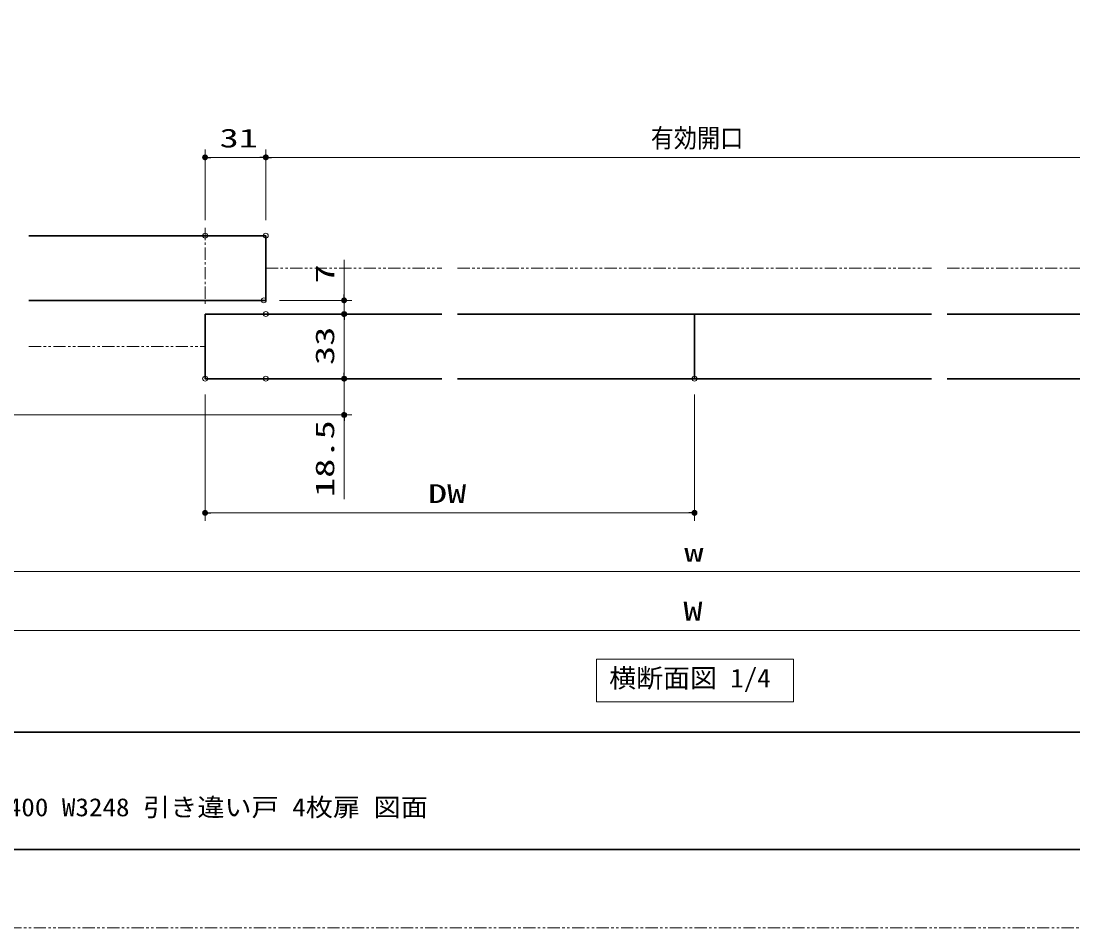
# Model space of a CAD drawing. Units: millimetres, scale not verified. Extents: x -1306 to 1306, y -607 to 607.
# Drawn here: x -763 to -226, y -594 to -131 of the extents above; entities that cross this region are included whole.
import ezdxf
from ezdxf.enums import TextEntityAlignment as Align

# ---------------------------------------------------------------- set-up
doc = ezdxf.new("R2010")
doc.units = ezdxf.units.MM
doc.header["$LTSCALE"] = 5
doc.header["$PDMODE"] = 32
doc.header["$PDSIZE"] = 2.5
doc.linetypes.add('USER1', pattern=[2.5, 1.25, -0.25, 0.25, -0.25, 0.25, -0.25])
doc.linetypes.add('USER3', pattern=[2, 1.25, -0.25, 0.25, -0.25])
for name, color, linetype, lineweight in [('0-1_線(黄)', 2, 'Continuous', 15), ('0-3_陰線', 4, 'USER1', 9), ('0-8_二点鎖線', 4, 'USER1', 9), ('0-C_中心線', 3, 'USER3', 9), ('0-D_線(白)', 7, 'Continuous', 30), ('1-1_寸法線', 3, 'Continuous', 13), ('1-4_DEFPOINTS', 7, 'Continuous', 5), ('1-5_0', 3, 'Continuous', 25), ('1-7_図面枠', 7, 'Continuous', 35)]:
    doc.layers.add(name, color=color, linetype=linetype, lineweight=lineweight)
doc.styles.add('ＭＳ ゴシック', font='')
doc.styles.get('ＭＳ ゴシック').set_extended_font_data('MS Gothic')

# ---------------------------------------------------------------- blocks, each defined once
blk = doc.blocks.new('_DOT')
at = {"layer": '1-5_0'}
blk.add_line((-2.5, 0), (-5, 0), dxfattribs=at)
for points in [[(0, 0), (-2.5, 0), (-2.48, 0.313)], [(0, 0), (-2.48, -0.313), (-2.5, 0)], [(0, 0), (-2.48, 0.313), (-2.421, 0.622)], [(0, 0), (-2.421, -0.622), (-2.48, -0.313)], [(0, 0), (-2.421, 0.622), (-2.324, 0.92)], [(0, 0), (-2.324, -0.92), (-2.421, -0.622)], [(0, 0), (-2.324, 0.92), (-2.191, 1.204)], [(0, 0), (-2.191, -1.204), (-2.324, -0.92)], [(0, 0), (-2.191, 1.204), (-2.023, 1.469)], [(0, 0), (-2.023, -1.469), (-2.191, -1.204)], [(0, 0), (-2.023, 1.469), (-1.822, 1.711)], [(0, 0), (-1.822, -1.711), (-2.023, -1.469)], [(0, 0), (-1.822, 1.711), (-1.594, 1.926)], [(0, 0), (-1.594, -1.926), (-1.822, -1.711)], [(0, 0), (-1.594, 1.926), (-1.34, 2.111)], [(0, 0), (-1.34, -2.111), (-1.594, -1.926)], [(0, 0), (-1.34, 2.111), (-1.064, 2.262)], [(0, 0), (-1.064, -2.262), (-1.34, -2.111)], [(0, 0), (-1.064, 2.262), (-0.773, 2.378)], [(0, 0), (-0.773, -2.378), (-1.064, -2.262)], [(0, 0), (-0.773, 2.378), (-0.468, 2.456)], [(0, 0), (-0.468, -2.456), (-0.773, -2.378)], [(0, 0), (-0.468, 2.456), (-0.157, 2.495)], [(0, 0), (-0.157, -2.495), (-0.468, -2.456)], [(0, 0), (-0.157, 2.495), (0.157, 2.495)], [(0, 0), (0.157, -2.495), (-0.157, -2.495)], [(0, 0), (0.157, 2.495), (0.468, 2.456)], [(0, 0), (0.468, 2.456), (0.773, 2.378)], [(0, 0), (0.773, 2.378), (1.064, 2.262)], [(0, 0), (1.064, 2.262), (1.34, 2.111)], [(0, 0), (1.34, 2.111), (1.594, 1.926)], [(0, 0), (1.594, 1.926), (1.822, 1.711)], [(0, 0), (1.822, 1.711), (2.023, 1.469)], [(0, 0), (2.023, 1.469), (2.191, 1.204)], [(0, 0), (2.191, 1.204), (2.324, 0.92)], [(0, 0), (2.324, 0.92), (2.421, 0.622)], [(0, 0), (2.421, 0.622), (2.48, 0.313)], [(0, 0), (2.48, 0.313), (2.5, 0)], [(0, 0), (0.468, -2.456), (0.157, -2.495)], [(0, 0), (0.773, -2.378), (0.468, -2.456)], [(0, 0), (1.064, -2.262), (0.773, -2.378)], [(0, 0), (1.34, -2.111), (1.064, -2.262)], [(0, 0), (1.594, -1.926), (1.34, -2.111)], [(0, 0), (1.822, -1.711), (1.594, -1.926)], [(0, 0), (2.023, -1.469), (1.822, -1.711)], [(0, 0), (2.191, -1.204), (2.023, -1.469)], [(0, 0), (2.324, -0.92), (2.191, -1.204)], [(0, 0), (2.421, -0.622), (2.324, -0.92)], [(0, 0), (2.48, -0.313), (2.421, -0.622)], [(0, 0), (2.5, 0), (2.48, -0.313)]]:
    blk.add_solid(points, dxfattribs=at)

msp = doc.modelspace()

# ---------------------------------------------------------------- linework, layer by layer
at = {"layer": '0-1_線(黄)'}
msp.add_lwpolyline([(-469.303, -456.747), (-368.557, -456.747), (-368.557, -478.582), (-469.303, -478.582)], close=True, dxfattribs=at)
at = {"layer": '0-3_陰線'}
msp.add_line((387.036, -594), (-1292.964, -594), dxfattribs=at)
at = {"layer": '0-8_二点鎖線'}
for p, q in [((-638.17, -257.122), (-548.17, -257.122)), ((-540.17, -257.122), (-298.17, -257.122)), ((-290.17, -257.122), (-200.17, -257.122)), ((-759.17, -297.122), (-669.17, -297.122))]:
    msp.add_line(p, q, dxfattribs=at)
at = {"layer": '0-C_中心線'}
msp.add_line((-669.17, -236.622), (-669.17, -276.622), dxfattribs=at)
at = {"layer": '0-D_線(白)'}
for p, q in [((-759.17, -240.622), (-638.17, -240.622)), ((-638.17, -240.622), (-638.17, -273.622)), ((-638.17, -240.622), (-638.17, -273.622)), ((-638.17, -273.622), (-759.17, -273.622)), ((-669.17, -280.622), (-548.17, -280.622)), ((-669.17, -280.622), (-669.17, -313.622)), ((-540.17, -280.622), (-419.17, -280.622)), ((-419.17, -280.622), (-419.17, -313.622)), ((-298.17, -280.622), (-419.17, -280.622)), ((-419.17, -280.622), (-419.17, -313.622)), ((-169.17, -280.622), (-290.17, -280.622)), ((-548.17, -313.622), (-669.17, -313.622)), ((-419.17, -313.622), (-540.17, -313.622)), ((-419.17, -313.622), (-298.17, -313.622)), ((-290.17, -313.622), (-169.17, -313.622))]:
    msp.add_line(p, q, dxfattribs=at)
at = {"layer": '1-1_寸法線'}
for p, q in [((-669.17, -232.622), (-669.17, -196.622)), ((-638.17, -232.622), (-638.17, -196.622)), ((-638.17, -232.622), (-638.17, -196.622)), ((-666.17, -200.622), (-641.17, -200.622)), ((-635.17, -200.622), (-203.17, -200.622)), ((-598.17, -270.622), (-598.17, -252.955)), ((-631.17, -273.622), (-594.17, -273.622)), ((-598.17, -280.622), (-598.17, -273.622)), ((-630.17, -280.622), (-594.17, -280.622)), ((-630.17, -280.622), (-594.17, -280.622)), ((-598.17, -283.622), (-598.17, -286.622)), ((-598.17, -283.622), (-598.17, -310.622)), ((-598.17, -310.622), (-598.17, -307.622)), ((-630.17, -313.622), (-594.17, -313.622)), ((-630.17, -313.622), (-594.17, -313.622)), ((-598.17, -313.622), (-598.17, -332.122)), ((-669.17, -321.622), (-669.17, -386.122)), ((-419.17, -321.622), (-419.17, -386.122)), ((-880.17, -332.122), (-594.17, -332.122)), ((-598.17, -335.122), (-598.17, -375.169)), ((-666.17, -382.122), (-422.17, -382.122)), ((-885.17, -412.122), (46.83, -412.122)), ((-906.17, -442.122), (67.83, -442.122))]:
    msp.add_line(p, q, dxfattribs=at)
at = {"layer": '1-4_DEFPOINTS'}
for p in [(-638.17, -200.622), (-669.17, -240.622), (-638.17, -240.622), (-639.17, -273.622), (-638.17, -280.622), (-598.17, -280.622), (-669.17, -313.622), (-638.17, -313.622), (-598.17, -313.622), (-419.17, -313.622), (-598.17, -332.122), (-419.17, -382.122)]:
    msp.add_point(p, dxfattribs=at)
at = {"layer": '1-7_図面枠'}
msp.add_line((-1252.964, -494), (347.036, -494), dxfattribs=at)
msp.add_lwpolyline([(-1252.964, -554), (347.036, -554), (347.036, 554), (-1252.964, 554)], close=True, dxfattribs=at)

# ---------------------------------------------------------------- block references
at = {"layer": '1-1_寸法線', "xscale": 0.6, "yscale": 0.6}
for p, rotation in [((-669.17, -200.622), 180), ((-638.17, -200.622), 180), ((-598.17, -273.622), 270), ((-598.17, -280.622), 90), ((-598.17, -280.622), 90), ((-598.17, -313.622), 270), ((-598.17, -313.622), 270), ((-598.17, -332.122), 90), ((-669.17, -382.122), 180)]:
    msp.add_blockref('_DOT', p, dxfattribs=dict(at, rotation=rotation))
for p in [(-638.17, -200.622), (-419.17, -382.122)]:
    msp.add_blockref('_DOT', p, dxfattribs=at)

# ---------------------------------------------------------------- texts
at = {"layer": '0-1_線(黄)', "style": 'ＭＳ ゴシック', "width": 1.05}
msp.add_text('横断面図 1/4', height=9.604, dxfattribs=at).set_placement((-462.775, -474.125), align=Align.BOTTOM_LEFT)
at = {"layer": '1-1_寸法線', "style": 'ＭＳ ゴシック'}
for s, height, width, p in [('31', 9.604, 1.5, (-661.766, -198.472)), ('有効開口', 9.621, 0.9, (-441.534, -198.472)), ('DW', 9.604, 1.5, (-555.361, -379.972)), ('w', 9.604, 1.5, (-424.408, -409.972)), ('W', 9.604, 1.5, (-424.885, -439.972))]:
    msp.add_text(s, height=height, dxfattribs=dict(at, width=width)).set_placement(p, align=Align.BOTTOM_LEFT)
at = {"layer": '1-1_寸法線', "style": 'ＭＳ ゴシック', "width": 1.5}
for s, p in [('7', (-600.32, -265.05)), ('33', (-600.32, -306.646)), ('18.5', (-600.32, -374.026))]:
    msp.add_text(s, height=9.604, rotation=90, dxfattribs=at).set_placement(p, align=Align.BOTTOM_LEFT)
at = {"layer": '1-7_図面枠', "style": 'ＭＳ ゴシック', "width": 1.1}
msp.add_text('ノッポ H2100・2400 W3248 引き違い戸 4枚扉 図面', height=9.236, dxfattribs=at).set_placement((-873.76, -539.776), align=Align.BOTTOM_LEFT)

doc.saveas('drawing.dxf')
